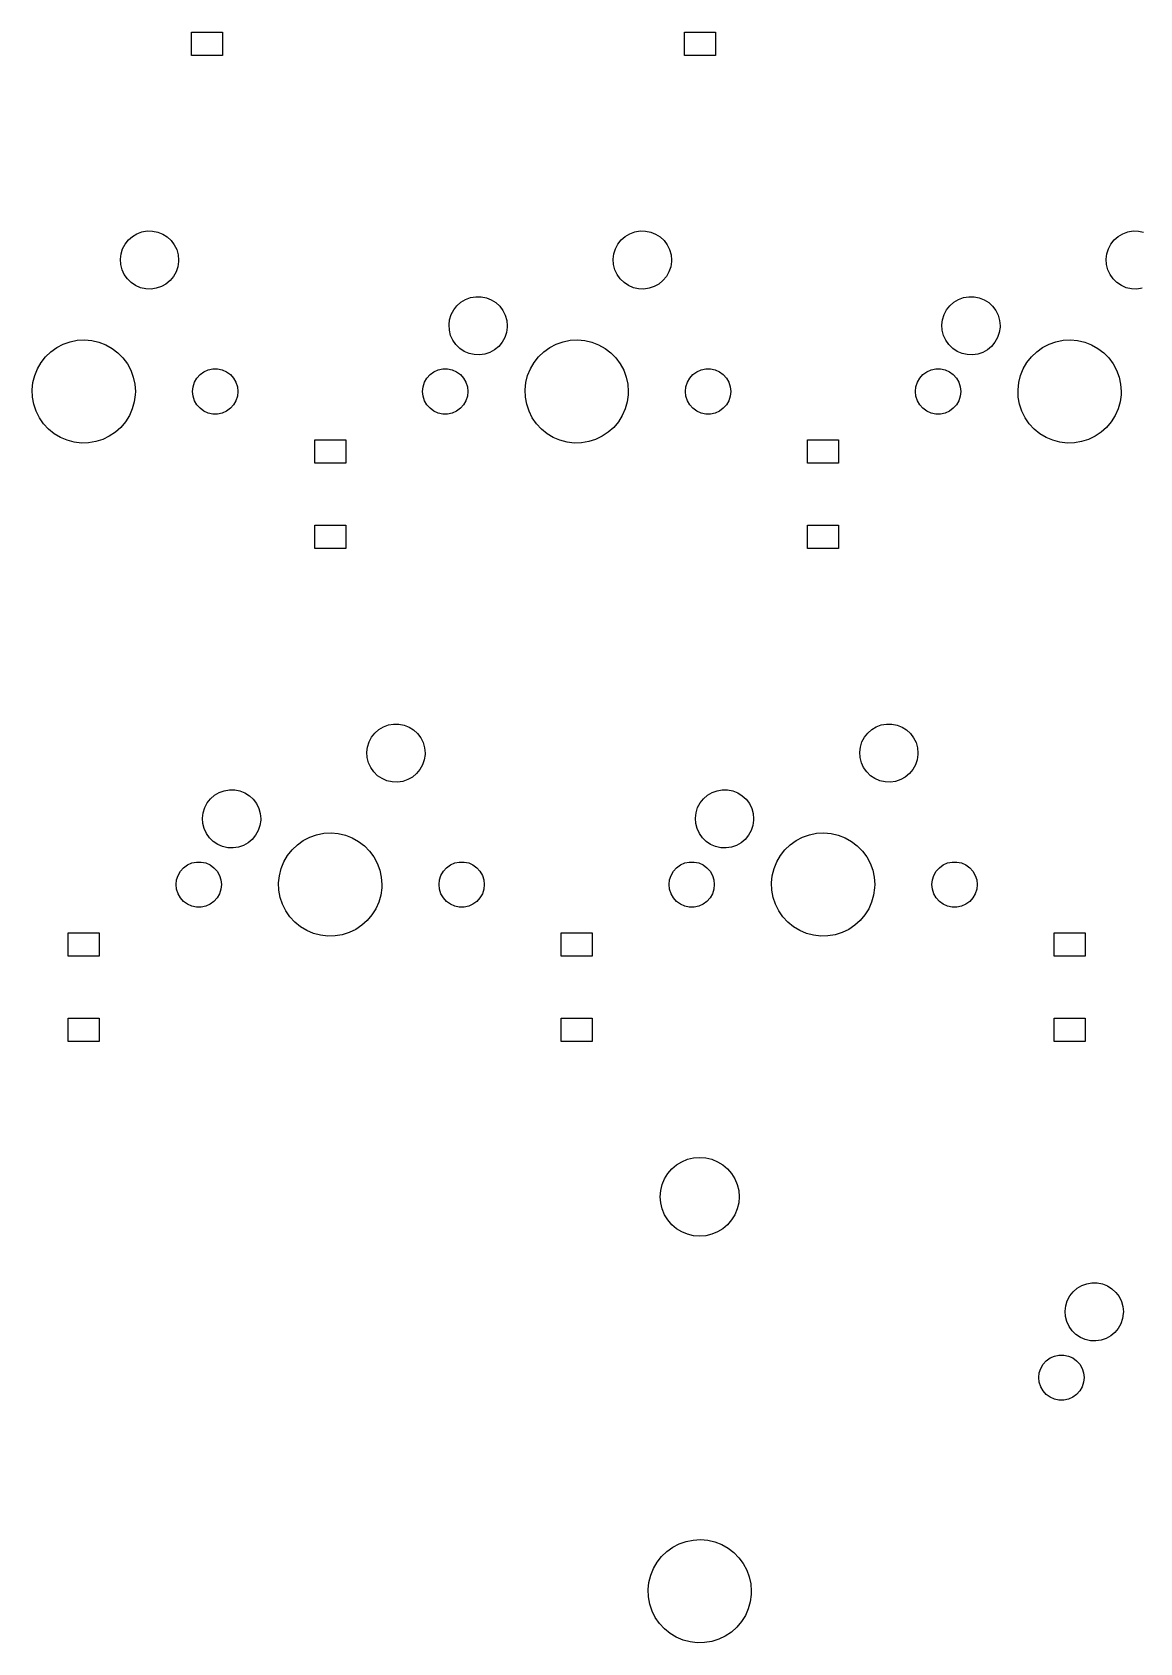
# Model space of a CAD drawing. Extents: x 30 to 427, y -149 to -23.
# Drawn here: x 181.4 to 224.2, y -148.4 to -86.1 of the extents above; entities that cross this region are included whole.
import ezdxf

# ---------------------------------------------------------------- set-up
doc = ezdxf.new("R2010")
doc.units = 0
doc.layers.add('BLACK', color=7, linetype='CONTINUOUS')

msp = doc.modelspace()

# ---------------------------------------------------------------- linework, layer by layer
at = {"layer": 'BLACK', "linetype": 'CONTINUOUS'}
for p, q in [((187.519, -87.0312), (187.519, -86.1312)), ((187.519, -86.1312), (188.719, -86.1312)), ((188.719, -86.1312), (188.719, -87.0312)), ((206.569, -87.0312), (206.569, -86.1312)), ((206.569, -86.1312), (207.769, -86.1312)), ((207.769, -86.1312), (207.769, -87.0312)), ((188.719, -87.0312), (187.519, -87.0312)), ((207.769, -87.0312), (206.569, -87.0312)), ((185.235, -94.0224), (185.412, -93.9171)), ((185.412, -93.9171), (185.605, -93.8458)), ((185.605, -93.8458), (185.808, -93.811)), ((185.808, -93.811), (186.014, -93.8137)), ((186.014, -93.8137), (186.216, -93.8538)), ((186.216, -93.8538), (186.407, -93.9301)), ((186.407, -93.9301), (186.581, -94.04)), ((204.285, -94.0224), (204.462, -93.9171)), ((204.462, -93.9171), (204.655, -93.8458)), ((204.655, -93.8458), (204.858, -93.811)), ((204.858, -93.811), (205.064, -93.8137)), ((205.064, -93.8137), (205.266, -93.8538)), ((205.266, -93.8538), (205.457, -93.9301)), ((205.457, -93.9301), (205.631, -94.04)), ((223.335, -94.0224), (223.512, -93.9171)), ((223.512, -93.9171), (223.705, -93.8458)), ((223.705, -93.8458), (223.908, -93.811)), ((223.908, -93.811), (224.114, -93.8137)), ((224.114, -93.8137), (224.316, -93.8538)), ((184.796, -94.6986), (184.857, -94.502)), ((184.857, -94.502), (184.953, -94.3198)), ((184.953, -94.3198), (185.08, -94.1581)), ((185.08, -94.1581), (185.235, -94.0224)), ((186.581, -94.04), (186.732, -94.1797)), ((186.732, -94.1797), (186.855, -94.3447)), ((186.855, -94.3447), (186.947, -94.5293)), ((186.947, -94.5293), (187.002, -94.7275)), ((203.846, -94.6986), (203.907, -94.502)), ((203.907, -94.502), (204.003, -94.3198)), ((204.003, -94.3198), (204.13, -94.1581)), ((204.13, -94.1581), (204.285, -94.0224)), ((205.631, -94.04), (205.782, -94.1797)), ((205.782, -94.1797), (205.905, -94.3447)), ((205.905, -94.3447), (205.997, -94.5293)), ((205.997, -94.5293), (206.052, -94.7275)), ((222.896, -94.6986), (222.957, -94.502)), ((222.957, -94.502), (223.053, -94.3198)), ((223.053, -94.3198), (223.18, -94.1581)), ((223.18, -94.1581), (223.335, -94.0224)), ((184.772, -94.9031), (184.796, -94.6986)), ((184.785, -95.1085), (184.772, -94.9031)), ((184.836, -95.308), (184.785, -95.1085)), ((186.99, -95.1951), (186.924, -95.3901)), ((187.02, -94.9914), (186.99, -95.1951)), ((187.002, -94.7275), (187.021, -94.9325)), ((187.021, -94.9325), (187.02, -94.9914)), ((203.822, -94.9031), (203.846, -94.6986)), ((203.835, -95.1085), (203.822, -94.9031)), ((203.886, -95.308), (203.835, -95.1085)), ((206.04, -95.1951), (205.974, -95.3901)), ((206.07, -94.9914), (206.04, -95.1951)), ((206.052, -94.7275), (206.071, -94.9325)), ((206.071, -94.9325), (206.07, -94.9914)), ((222.872, -94.9031), (222.896, -94.6986)), ((222.885, -95.1085), (222.872, -94.9031)), ((222.936, -95.308), (222.885, -95.1085)), ((184.922, -95.495), (184.836, -95.308)), ((185.041, -95.6631), (184.922, -95.495)), ((185.188, -95.8068), (185.041, -95.6631)), ((185.359, -95.9212), (185.188, -95.8068)), ((186.692, -95.728), (186.533, -95.8596)), ((186.823, -95.5697), (186.692, -95.728)), ((186.924, -95.3901), (186.823, -95.5697)), ((203.972, -95.495), (203.886, -95.308)), ((204.091, -95.6631), (203.972, -95.495)), ((204.238, -95.8068), (204.091, -95.6631)), ((204.409, -95.9212), (204.238, -95.8068)), ((205.742, -95.728), (205.583, -95.8596)), ((205.873, -95.5697), (205.742, -95.728)), ((205.974, -95.3901), (205.873, -95.5697)), ((223.022, -95.495), (222.936, -95.308)), ((223.141, -95.6631), (223.022, -95.495)), ((223.288, -95.8068), (223.141, -95.6631)), ((223.459, -95.9212), (223.288, -95.8068)), ((185.549, -96.0024), (185.359, -95.9212)), ((185.749, -96.0479), (185.549, -96.0024)), ((185.955, -96.056), (185.749, -96.0479)), ((186.159, -96.0264), (185.955, -96.056)), ((186.354, -95.9602), (186.159, -96.0264)), ((186.533, -95.8596), (186.354, -95.9602)), ((198.112, -96.4571), (198.305, -96.3858)), ((198.305, -96.3858), (198.508, -96.351)), ((198.508, -96.351), (198.714, -96.3537)), ((198.714, -96.3537), (198.916, -96.3938)), ((198.916, -96.3938), (199.107, -96.4701)), ((204.599, -96.0024), (204.409, -95.9212)), ((204.799, -96.0479), (204.599, -96.0024)), ((205.005, -96.056), (204.799, -96.0479)), ((205.209, -96.0264), (205.005, -96.056)), ((205.404, -95.9602), (205.209, -96.0264)), ((205.583, -95.8596), (205.404, -95.9602)), ((217.162, -96.4571), (217.355, -96.3858)), ((217.355, -96.3858), (217.558, -96.351)), ((217.558, -96.351), (217.764, -96.3537)), ((217.764, -96.3537), (217.966, -96.3938)), ((217.966, -96.3938), (218.157, -96.4701)), ((223.649, -96.0024), (223.459, -95.9212)), ((223.849, -96.0479), (223.649, -96.0024)), ((224.055, -96.056), (223.849, -96.0479)), ((224.259, -96.0264), (224.055, -96.056)), ((197.496, -97.2386), (197.557, -97.042)), ((197.557, -97.042), (197.653, -96.8598)), ((197.653, -96.8598), (197.78, -96.6981)), ((197.78, -96.6981), (197.935, -96.5624)), ((197.935, -96.5624), (198.112, -96.4571)), ((199.107, -96.4701), (199.281, -96.58)), ((199.281, -96.58), (199.432, -96.7197)), ((199.432, -96.7197), (199.555, -96.8847)), ((199.555, -96.8847), (199.647, -97.0693)), ((199.647, -97.0693), (199.702, -97.2675)), ((216.546, -97.2386), (216.607, -97.042)), ((216.607, -97.042), (216.703, -96.8598)), ((216.703, -96.8598), (216.83, -96.6981)), ((216.83, -96.6981), (216.985, -96.5624)), ((216.985, -96.5624), (217.162, -96.4571)), ((218.157, -96.4701), (218.331, -96.58)), ((218.331, -96.58), (218.482, -96.7197)), ((218.482, -96.7197), (218.605, -96.8847)), ((218.605, -96.8847), (218.697, -97.0693)), ((218.697, -97.0693), (218.752, -97.2675)), ((197.472, -97.4431), (197.496, -97.2386)), ((197.485, -97.6485), (197.472, -97.4431)), ((197.536, -97.848), (197.485, -97.6485)), ((199.72, -97.5314), (199.69, -97.7351)), ((199.702, -97.2675), (199.721, -97.4725)), ((199.721, -97.4725), (199.72, -97.5314)), ((216.522, -97.4431), (216.546, -97.2386)), ((216.535, -97.6485), (216.522, -97.4431)), ((216.586, -97.848), (216.535, -97.6485)), ((218.77, -97.5314), (218.74, -97.7351)), ((218.752, -97.2675), (218.771, -97.4725)), ((218.771, -97.4725), (218.77, -97.5314)), ((182.085, -98.4762), (182.314, -98.3124)), ((182.314, -98.3124), (182.564, -98.1826)), ((182.564, -98.1826), (182.83, -98.0893)), ((182.83, -98.0893), (183.106, -98.0343)), ((183.106, -98.0343), (183.388, -98.0188)), ((183.388, -98.0188), (183.668, -98.0431)), ((183.668, -98.0431), (183.943, -98.1067)), ((183.943, -98.1067), (184.205, -98.2084)), ((184.205, -98.2084), (184.451, -98.346)), ((197.622, -98.035), (197.536, -97.848)), ((197.741, -98.2031), (197.622, -98.035)), ((197.888, -98.3468), (197.741, -98.2031)), ((199.392, -98.268), (199.233, -98.3996)), ((199.523, -98.1097), (199.392, -98.268)), ((199.624, -97.9301), (199.523, -98.1097)), ((199.69, -97.7351), (199.624, -97.9301)), ((201.135, -98.4762), (201.364, -98.3124)), ((201.364, -98.3124), (201.614, -98.1826)), ((201.614, -98.1826), (201.88, -98.0893)), ((201.88, -98.0893), (202.156, -98.0343)), ((202.156, -98.0343), (202.438, -98.0188)), ((202.438, -98.0188), (202.718, -98.0431)), ((202.718, -98.0431), (202.993, -98.1067)), ((202.993, -98.1067), (203.255, -98.2084)), ((203.255, -98.2084), (203.501, -98.346)), ((216.672, -98.035), (216.586, -97.848)), ((216.791, -98.2031), (216.672, -98.035)), ((216.938, -98.3468), (216.791, -98.2031)), ((218.442, -98.268), (218.283, -98.3996)), ((218.573, -98.1097), (218.442, -98.268)), ((218.674, -97.9301), (218.573, -98.1097)), ((218.74, -97.7351), (218.674, -97.9301)), ((220.185, -98.4762), (220.414, -98.3124)), ((220.414, -98.3124), (220.664, -98.1826)), ((220.664, -98.1826), (220.93, -98.0893)), ((220.93, -98.0893), (221.206, -98.0343)), ((221.206, -98.0343), (221.488, -98.0188)), ((221.488, -98.0188), (221.768, -98.0431)), ((221.768, -98.0431), (222.043, -98.1067)), ((222.043, -98.1067), (222.305, -98.2084)), ((222.305, -98.2084), (222.551, -98.346)), ((181.566, -99.1353), (181.707, -98.8918)), ((181.707, -98.8918), (181.881, -98.6706)), ((181.881, -98.6706), (182.085, -98.4762)), ((184.451, -98.346), (184.675, -98.5169)), ((184.675, -98.5169), (184.872, -98.7176)), ((184.872, -98.7176), (185.04, -98.9441)), ((198.059, -98.4612), (197.888, -98.3468)), ((198.249, -98.5424), (198.059, -98.4612)), ((198.449, -98.5879), (198.249, -98.5424)), ((198.655, -98.596), (198.449, -98.5879)), ((198.859, -98.5664), (198.655, -98.596)), ((199.054, -98.5002), (198.859, -98.5664)), ((199.233, -98.3996), (199.054, -98.5002)), ((200.616, -99.1353), (200.757, -98.8918)), ((200.757, -98.8918), (200.931, -98.6706)), ((200.931, -98.6706), (201.135, -98.4762)), ((203.501, -98.346), (203.725, -98.5169)), ((203.725, -98.5169), (203.922, -98.7176)), ((203.922, -98.7176), (204.09, -98.9441)), ((217.109, -98.4612), (216.938, -98.3468)), ((217.299, -98.5424), (217.109, -98.4612)), ((217.499, -98.5879), (217.299, -98.5424)), ((217.705, -98.596), (217.499, -98.5879)), ((217.909, -98.5664), (217.705, -98.596)), ((218.104, -98.5002), (217.909, -98.5664)), ((218.283, -98.3996), (218.104, -98.5002)), ((219.666, -99.1353), (219.807, -98.8918)), ((219.807, -98.8918), (219.981, -98.6706)), ((219.981, -98.6706), (220.185, -98.4762)), ((222.551, -98.346), (222.775, -98.5169)), ((222.775, -98.5169), (222.972, -98.7176)), ((222.972, -98.7176), (223.14, -98.9441)), ((181.392, -99.6697), (181.46, -99.3964)), ((181.46, -99.3964), (181.566, -99.1353)), ((185.04, -98.9441), (185.173, -99.192)), ((185.173, -99.192), (185.271, -99.4562)), ((185.271, -99.4562), (185.33, -99.7316)), ((187.637, -99.6566), (187.728, -99.4982)), ((187.728, -99.4982), (187.851, -99.3622)), ((187.851, -99.3622), (187.999, -99.2547)), ((187.999, -99.2547), (188.166, -99.1803)), ((188.166, -99.1803), (188.345, -99.1423)), ((188.345, -99.1423), (188.528, -99.1423)), ((188.528, -99.1423), (188.707, -99.1803)), ((188.707, -99.1803), (188.874, -99.2547)), ((188.874, -99.2547), (189.022, -99.3622)), ((189.022, -99.3622), (189.144, -99.4982)), ((189.144, -99.4982), (189.236, -99.6566)), ((196.527, -99.6566), (196.618, -99.4982)), ((196.618, -99.4982), (196.741, -99.3622)), ((196.741, -99.3622), (196.889, -99.2547)), ((196.889, -99.2547), (197.056, -99.1803)), ((197.056, -99.1803), (197.235, -99.1423)), ((197.235, -99.1423), (197.418, -99.1423)), ((197.418, -99.1423), (197.597, -99.1803)), ((197.597, -99.1803), (197.764, -99.2547)), ((197.764, -99.2547), (197.912, -99.3622)), ((197.912, -99.3622), (198.034, -99.4982)), ((198.034, -99.4982), (198.126, -99.6566)), ((200.442, -99.6697), (200.51, -99.3964)), ((200.51, -99.3964), (200.616, -99.1353)), ((204.09, -98.9441), (204.223, -99.192)), ((204.223, -99.192), (204.321, -99.4562)), ((204.321, -99.4562), (204.38, -99.7316)), ((206.687, -99.6566), (206.778, -99.4982)), ((206.778, -99.4982), (206.901, -99.3622)), ((206.901, -99.3622), (207.049, -99.2547)), ((207.049, -99.2547), (207.216, -99.1803)), ((207.216, -99.1803), (207.395, -99.1423)), ((207.395, -99.1423), (207.578, -99.1423)), ((207.578, -99.1423), (207.757, -99.1803)), ((207.757, -99.1803), (207.924, -99.2547)), ((207.924, -99.2547), (208.072, -99.3622)), ((208.072, -99.3622), (208.194, -99.4982)), ((208.194, -99.4982), (208.286, -99.6566)), ((215.577, -99.6566), (215.668, -99.4982)), ((215.668, -99.4982), (215.791, -99.3622)), ((215.791, -99.3622), (215.939, -99.2547)), ((215.939, -99.2547), (216.106, -99.1803)), ((216.106, -99.1803), (216.285, -99.1423)), ((216.285, -99.1423), (216.468, -99.1423)), ((216.468, -99.1423), (216.647, -99.1803)), ((216.647, -99.1803), (216.814, -99.2547)), ((216.814, -99.2547), (216.962, -99.3622)), ((216.962, -99.3622), (217.084, -99.4982)), ((217.084, -99.4982), (217.176, -99.6566)), ((219.492, -99.6697), (219.56, -99.3964)), ((219.56, -99.3964), (219.666, -99.1353)), ((223.14, -98.9441), (223.273, -99.192)), ((223.273, -99.192), (223.371, -99.4562)), ((223.371, -99.4562), (223.43, -99.7316)), ((181.363, -99.9499), (181.392, -99.6697)), ((181.374, -100.231), (181.363, -99.9499)), ((185.346, -100.138), (185.309, -100.417)), ((185.33, -99.7316), (185.35, -100.012)), ((185.35, -100.012), (185.346, -100.138)), ((187.561, -100.012), (187.58, -99.8306)), ((187.58, -100.194), (187.561, -100.012)), ((187.58, -99.8306), (187.637, -99.6566)), ((189.236, -99.6566), (189.292, -99.8306)), ((189.292, -99.8306), (189.311, -100.012)), ((189.311, -100.012), (189.292, -100.194)), ((196.451, -100.012), (196.47, -99.8306)), ((196.47, -100.194), (196.451, -100.012)), ((196.47, -99.8306), (196.527, -99.6566)), ((198.126, -99.6566), (198.182, -99.8306)), ((198.182, -99.8306), (198.201, -100.012)), ((198.201, -100.012), (198.182, -100.194)), ((200.413, -99.9499), (200.442, -99.6697)), ((200.424, -100.231), (200.413, -99.9499)), ((204.396, -100.138), (204.359, -100.417)), ((204.38, -99.7316), (204.4, -100.012)), ((204.4, -100.012), (204.396, -100.138)), ((206.611, -100.012), (206.63, -99.8306)), ((206.63, -100.194), (206.611, -100.012)), ((206.63, -99.8306), (206.687, -99.6566)), ((208.286, -99.6566), (208.342, -99.8306)), ((208.342, -99.8306), (208.361, -100.012)), ((208.361, -100.012), (208.342, -100.194)), ((215.501, -100.012), (215.52, -99.8306)), ((215.52, -100.194), (215.501, -100.012)), ((215.52, -99.8306), (215.577, -99.6566)), ((217.176, -99.6566), (217.232, -99.8306)), ((217.232, -99.8306), (217.251, -100.012)), ((217.251, -100.012), (217.232, -100.194)), ((219.463, -99.9499), (219.492, -99.6697)), ((219.474, -100.231), (219.463, -99.9499)), ((223.446, -100.138), (223.409, -100.417)), ((223.43, -99.7316), (223.45, -100.012)), ((223.45, -100.012), (223.446, -100.138)), ((181.425, -100.508), (181.374, -100.231)), ((181.514, -100.776), (181.425, -100.508)), ((181.64, -101.027), (181.514, -100.776)), ((185.232, -100.688), (185.118, -100.946)), ((185.309, -100.417), (185.232, -100.688)), ((187.637, -100.368), (187.58, -100.194)), ((187.728, -100.527), (187.637, -100.368)), ((187.851, -100.663), (187.728, -100.527)), ((187.999, -100.77), (187.851, -100.663)), ((188.166, -100.845), (187.999, -100.77)), ((188.874, -100.77), (188.707, -100.845)), ((189.022, -100.663), (188.874, -100.77)), ((189.144, -100.527), (189.022, -100.663)), ((189.236, -100.368), (189.144, -100.527)), ((189.292, -100.194), (189.236, -100.368)), ((196.527, -100.368), (196.47, -100.194)), ((196.618, -100.527), (196.527, -100.368)), ((196.741, -100.663), (196.618, -100.527)), ((196.889, -100.77), (196.741, -100.663)), ((197.056, -100.845), (196.889, -100.77)), ((197.764, -100.77), (197.597, -100.845)), ((197.912, -100.663), (197.764, -100.77)), ((198.034, -100.527), (197.912, -100.663)), ((198.126, -100.368), (198.034, -100.527)), ((198.182, -100.194), (198.126, -100.368)), ((200.475, -100.508), (200.424, -100.231)), ((200.564, -100.776), (200.475, -100.508)), ((200.69, -101.027), (200.564, -100.776)), ((204.282, -100.688), (204.168, -100.946)), ((204.359, -100.417), (204.282, -100.688)), ((206.687, -100.368), (206.63, -100.194)), ((206.778, -100.527), (206.687, -100.368)), ((206.901, -100.663), (206.778, -100.527)), ((207.049, -100.77), (206.901, -100.663)), ((207.216, -100.845), (207.049, -100.77)), ((207.924, -100.77), (207.757, -100.845)), ((208.072, -100.663), (207.924, -100.77)), ((208.194, -100.527), (208.072, -100.663)), ((208.286, -100.368), (208.194, -100.527)), ((208.342, -100.194), (208.286, -100.368)), ((215.577, -100.368), (215.52, -100.194)), ((215.668, -100.527), (215.577, -100.368)), ((215.791, -100.663), (215.668, -100.527)), ((215.939, -100.77), (215.791, -100.663)), ((216.106, -100.845), (215.939, -100.77)), ((216.814, -100.77), (216.647, -100.845)), ((216.962, -100.663), (216.814, -100.77)), ((217.084, -100.527), (216.962, -100.663)), ((217.176, -100.368), (217.084, -100.527)), ((217.232, -100.194), (217.176, -100.368)), ((219.525, -100.508), (219.474, -100.231)), ((219.614, -100.776), (219.525, -100.508)), ((219.74, -101.027), (219.614, -100.776)), ((223.332, -100.688), (223.218, -100.946)), ((223.409, -100.417), (223.332, -100.688)), ((181.8, -101.259), (181.64, -101.027)), ((181.991, -101.466), (181.8, -101.259)), ((184.788, -101.4), (184.578, -101.588)), ((184.969, -101.184), (184.788, -101.4)), ((185.118, -100.946), (184.969, -101.184)), ((188.345, -100.883), (188.166, -100.845)), ((188.528, -100.883), (188.345, -100.883)), ((188.707, -100.845), (188.528, -100.883)), ((197.235, -100.883), (197.056, -100.845)), ((197.418, -100.883), (197.235, -100.883)), ((197.597, -100.845), (197.418, -100.883)), ((200.85, -101.259), (200.69, -101.027)), ((201.041, -101.466), (200.85, -101.259)), ((203.838, -101.4), (203.628, -101.588)), ((204.019, -101.184), (203.838, -101.4)), ((204.168, -100.946), (204.019, -101.184)), ((207.395, -100.883), (207.216, -100.845)), ((207.578, -100.883), (207.395, -100.883)), ((207.757, -100.845), (207.578, -100.883)), ((216.285, -100.883), (216.106, -100.845)), ((216.468, -100.883), (216.285, -100.883)), ((216.647, -100.845), (216.468, -100.883)), ((219.9, -101.259), (219.74, -101.027)), ((220.091, -101.466), (219.9, -101.259)), ((222.888, -101.4), (222.678, -101.588)), ((223.069, -101.184), (222.888, -101.4)), ((223.218, -100.946), (223.069, -101.184)), ((182.21, -101.644), (181.991, -101.466)), ((182.451, -101.789), (182.21, -101.644)), ((182.71, -101.899), (182.451, -101.789)), ((182.983, -101.971), (182.71, -101.899)), ((183.262, -102.004), (182.983, -101.971)), ((183.544, -101.998), (183.262, -102.004)), ((183.822, -101.951), (183.544, -101.998)), ((184.09, -101.866), (183.822, -101.951)), ((184.344, -101.744), (184.09, -101.866)), ((184.578, -101.588), (184.344, -101.744)), ((192.281, -102.781), (192.281, -101.881)), ((192.281, -101.881), (193.481, -101.881)), ((193.481, -101.881), (193.481, -102.781)), ((201.26, -101.644), (201.041, -101.466)), ((201.501, -101.789), (201.26, -101.644)), ((201.76, -101.899), (201.501, -101.789)), ((202.033, -101.971), (201.76, -101.899)), ((202.312, -102.004), (202.033, -101.971)), ((202.594, -101.998), (202.312, -102.004)), ((202.872, -101.951), (202.594, -101.998)), ((203.14, -101.866), (202.872, -101.951)), ((203.394, -101.744), (203.14, -101.866)), ((203.628, -101.588), (203.394, -101.744)), ((211.331, -102.781), (211.331, -101.881)), ((211.331, -101.881), (212.531, -101.881)), ((212.531, -101.881), (212.531, -102.781)), ((220.31, -101.644), (220.091, -101.466)), ((220.551, -101.789), (220.31, -101.644)), ((220.81, -101.899), (220.551, -101.789)), ((221.083, -101.971), (220.81, -101.899)), ((221.362, -102.004), (221.083, -101.971)), ((221.644, -101.998), (221.362, -102.004)), ((221.922, -101.951), (221.644, -101.998)), ((222.19, -101.866), (221.922, -101.951)), ((222.444, -101.744), (222.19, -101.866)), ((222.678, -101.588), (222.444, -101.744)), ((193.481, -102.781), (192.281, -102.781)), ((212.531, -102.781), (211.331, -102.781)), ((192.281, -106.081), (192.281, -105.181)), ((192.281, -105.181), (193.481, -105.181)), ((193.481, -105.181), (193.481, -106.081)), ((211.331, -106.081), (211.331, -105.181)), ((211.331, -105.181), (212.531, -105.181)), ((212.531, -105.181), (212.531, -106.081)), ((193.481, -106.081), (192.281, -106.081)), ((212.531, -106.081), (211.331, -106.081)), ((194.478, -113.37), (194.605, -113.208)), ((194.605, -113.208), (194.76, -113.072)), ((194.76, -113.072), (194.937, -112.967)), ((194.937, -112.967), (195.13, -112.896)), ((195.13, -112.896), (195.333, -112.861)), ((195.333, -112.861), (195.539, -112.864)), ((195.539, -112.864), (195.741, -112.904)), ((195.741, -112.904), (195.932, -112.98)), ((195.932, -112.98), (196.106, -113.09)), ((196.106, -113.09), (196.257, -113.23)), ((196.257, -113.23), (196.38, -113.395)), ((213.528, -113.37), (213.655, -113.208)), ((213.655, -113.208), (213.81, -113.072)), ((213.81, -113.072), (213.987, -112.967)), ((213.987, -112.967), (214.18, -112.896)), ((214.18, -112.896), (214.383, -112.861)), ((214.383, -112.861), (214.589, -112.864)), ((214.589, -112.864), (214.791, -112.904)), ((214.791, -112.904), (214.982, -112.98)), ((214.982, -112.98), (215.156, -113.09)), ((215.156, -113.09), (215.307, -113.23)), ((215.307, -113.23), (215.43, -113.395)), ((194.297, -113.953), (194.321, -113.749)), ((194.321, -113.749), (194.382, -113.552)), ((194.382, -113.552), (194.478, -113.37)), ((196.38, -113.395), (196.472, -113.579)), ((196.472, -113.579), (196.527, -113.777)), ((196.527, -113.777), (196.546, -113.983)), ((213.347, -113.953), (213.371, -113.749)), ((213.371, -113.749), (213.432, -113.552)), ((213.432, -113.552), (213.528, -113.37)), ((215.43, -113.395), (215.522, -113.579)), ((215.522, -113.579), (215.577, -113.777)), ((215.577, -113.777), (215.596, -113.983)), ((194.31, -114.158), (194.297, -113.953)), ((194.361, -114.358), (194.31, -114.158)), ((194.447, -114.545), (194.361, -114.358)), ((196.449, -114.44), (196.348, -114.62)), ((196.515, -114.245), (196.449, -114.44)), ((196.545, -114.041), (196.515, -114.245)), ((196.546, -113.983), (196.545, -114.041)), ((213.36, -114.158), (213.347, -113.953)), ((213.411, -114.358), (213.36, -114.158)), ((213.497, -114.545), (213.411, -114.358)), ((215.499, -114.44), (215.398, -114.62)), ((215.565, -114.245), (215.499, -114.44)), ((215.595, -114.041), (215.565, -114.245)), ((215.596, -113.983), (215.595, -114.041)), ((194.566, -114.713), (194.447, -114.545)), ((194.713, -114.857), (194.566, -114.713)), ((194.884, -114.971), (194.713, -114.857)), ((195.074, -115.052), (194.884, -114.971)), ((195.274, -115.098), (195.074, -115.052)), ((195.48, -115.106), (195.274, -115.098)), ((195.684, -115.076), (195.48, -115.106)), ((195.879, -115.01), (195.684, -115.076)), ((196.058, -114.91), (195.879, -115.01)), ((196.217, -114.778), (196.058, -114.91)), ((196.348, -114.62), (196.217, -114.778)), ((213.616, -114.713), (213.497, -114.545)), ((213.763, -114.857), (213.616, -114.713)), ((213.934, -114.971), (213.763, -114.857)), ((214.124, -115.052), (213.934, -114.971)), ((214.324, -115.098), (214.124, -115.052)), ((214.53, -115.106), (214.324, -115.098)), ((214.734, -115.076), (214.53, -115.106)), ((214.929, -115.01), (214.734, -115.076)), ((215.108, -114.91), (214.929, -115.01)), ((215.267, -114.778), (215.108, -114.91)), ((215.398, -114.62), (215.267, -114.778)), ((188.255, -115.748), (188.41, -115.612)), ((188.41, -115.612), (188.587, -115.507)), ((188.587, -115.507), (188.78, -115.436)), ((188.78, -115.436), (188.983, -115.401)), ((188.983, -115.401), (189.189, -115.404)), ((189.189, -115.404), (189.391, -115.444)), ((189.391, -115.444), (189.582, -115.52)), ((189.582, -115.52), (189.756, -115.63)), ((189.756, -115.63), (189.907, -115.77)), ((207.305, -115.748), (207.46, -115.612)), ((207.46, -115.612), (207.637, -115.507)), ((207.637, -115.507), (207.83, -115.436)), ((207.83, -115.436), (208.033, -115.401)), ((208.033, -115.401), (208.239, -115.404)), ((208.239, -115.404), (208.441, -115.444)), ((208.441, -115.444), (208.632, -115.52)), ((208.632, -115.52), (208.806, -115.63)), ((208.806, -115.63), (208.957, -115.77)), ((187.947, -116.493), (187.971, -116.289)), ((187.971, -116.289), (188.032, -116.092)), ((188.032, -116.092), (188.128, -115.91)), ((188.128, -115.91), (188.255, -115.748)), ((189.907, -115.77), (190.03, -115.935)), ((190.03, -115.935), (190.122, -116.119)), ((190.122, -116.119), (190.177, -116.317)), ((190.177, -116.317), (190.196, -116.522)), ((206.997, -116.493), (207.021, -116.289)), ((207.021, -116.289), (207.082, -116.092)), ((207.082, -116.092), (207.178, -115.91)), ((207.178, -115.91), (207.305, -115.748)), ((208.957, -115.77), (209.08, -115.935)), ((209.08, -115.935), (209.172, -116.119)), ((209.172, -116.119), (209.227, -116.317)), ((209.227, -116.317), (209.246, -116.522)), ((187.96, -116.698), (187.947, -116.493)), ((188.011, -116.898), (187.96, -116.698)), ((188.097, -117.085), (188.011, -116.898)), ((190.099, -116.98), (189.998, -117.16)), ((190.165, -116.785), (190.099, -116.98)), ((190.195, -116.581), (190.165, -116.785)), ((190.196, -116.522), (190.195, -116.581)), ((207.01, -116.698), (206.997, -116.493)), ((207.061, -116.898), (207.01, -116.698)), ((207.147, -117.085), (207.061, -116.898)), ((209.149, -116.98), (209.048, -117.16)), ((209.215, -116.785), (209.149, -116.98)), ((209.245, -116.581), (209.215, -116.785)), ((209.246, -116.522), (209.245, -116.581)), ((188.216, -117.253), (188.097, -117.085)), ((188.363, -117.397), (188.216, -117.253)), ((188.534, -117.511), (188.363, -117.397)), ((188.724, -117.592), (188.534, -117.511)), ((188.924, -117.638), (188.724, -117.592)), ((189.529, -117.55), (189.334, -117.616)), ((189.708, -117.45), (189.529, -117.55)), ((189.867, -117.318), (189.708, -117.45)), ((189.998, -117.16), (189.867, -117.318)), ((191.406, -117.721), (191.61, -117.526)), ((191.61, -117.526), (191.839, -117.362)), ((191.839, -117.362), (192.089, -117.233)), ((192.089, -117.233), (192.355, -117.139)), ((192.355, -117.139), (192.631, -117.084)), ((192.631, -117.084), (192.913, -117.069)), ((192.913, -117.069), (193.193, -117.093)), ((193.193, -117.093), (193.468, -117.157)), ((193.468, -117.157), (193.73, -117.258)), ((193.73, -117.258), (193.976, -117.396)), ((193.976, -117.396), (194.2, -117.567)), ((194.2, -117.567), (194.397, -117.768)), ((207.266, -117.253), (207.147, -117.085)), ((207.413, -117.397), (207.266, -117.253)), ((207.584, -117.511), (207.413, -117.397)), ((207.774, -117.592), (207.584, -117.511)), ((207.974, -117.638), (207.774, -117.592)), ((208.579, -117.55), (208.384, -117.616)), ((208.758, -117.45), (208.579, -117.55)), ((208.917, -117.318), (208.758, -117.45)), ((209.048, -117.16), (208.917, -117.318)), ((210.456, -117.721), (210.66, -117.526)), ((210.66, -117.526), (210.889, -117.362)), ((210.889, -117.362), (211.139, -117.233)), ((211.139, -117.233), (211.405, -117.139)), ((211.405, -117.139), (211.681, -117.084)), ((211.681, -117.084), (211.963, -117.069)), ((211.963, -117.069), (212.243, -117.093)), ((212.243, -117.093), (212.518, -117.157)), ((212.518, -117.157), (212.78, -117.258)), ((212.78, -117.258), (213.026, -117.396)), ((213.026, -117.396), (213.25, -117.567)), ((213.25, -117.567), (213.447, -117.768)), ((187.364, -118.305), (187.531, -118.23)), ((187.531, -118.23), (187.71, -118.192)), ((187.71, -118.192), (187.893, -118.192)), ((187.893, -118.192), (188.072, -118.23)), ((188.072, -118.23), (188.239, -118.305)), ((189.13, -117.646), (188.924, -117.638)), ((189.334, -117.616), (189.13, -117.646)), ((190.985, -118.446), (191.091, -118.185)), ((191.091, -118.185), (191.232, -117.942)), ((191.232, -117.942), (191.406, -117.721)), ((194.397, -117.768), (194.565, -117.994)), ((194.565, -117.994), (194.698, -118.242)), ((197.524, -118.305), (197.691, -118.23)), ((197.691, -118.23), (197.87, -118.192)), ((197.87, -118.192), (198.053, -118.192)), ((198.053, -118.192), (198.232, -118.23)), ((198.232, -118.23), (198.399, -118.305)), ((206.414, -118.305), (206.581, -118.23)), ((206.581, -118.23), (206.76, -118.192)), ((206.76, -118.192), (206.943, -118.192)), ((206.943, -118.192), (207.122, -118.23)), ((207.122, -118.23), (207.289, -118.305)), ((208.18, -117.646), (207.974, -117.638)), ((208.384, -117.616), (208.18, -117.646)), ((210.035, -118.446), (210.141, -118.185)), ((210.141, -118.185), (210.282, -117.942)), ((210.282, -117.942), (210.456, -117.721)), ((213.447, -117.768), (213.615, -117.994)), ((213.615, -117.994), (213.748, -118.242)), ((216.574, -118.305), (216.741, -118.23)), ((216.741, -118.23), (216.92, -118.192)), ((216.92, -118.192), (217.103, -118.192)), ((217.103, -118.192), (217.282, -118.23)), ((217.282, -118.23), (217.449, -118.305)), ((186.945, -118.881), (187.002, -118.707)), ((187.002, -118.707), (187.093, -118.548)), ((187.093, -118.548), (187.216, -118.412)), ((187.216, -118.412), (187.364, -118.305)), ((188.239, -118.305), (188.387, -118.412)), ((188.387, -118.412), (188.509, -118.548)), ((188.509, -118.548), (188.601, -118.707)), ((188.601, -118.707), (188.657, -118.881)), ((190.888, -119), (190.917, -118.72)), ((190.917, -118.72), (190.985, -118.446)), ((194.698, -118.242), (194.796, -118.506)), ((194.796, -118.506), (194.855, -118.782)), ((194.855, -118.782), (194.875, -119.062)), ((197.105, -118.881), (197.162, -118.707)), ((197.162, -118.707), (197.253, -118.548)), ((197.253, -118.548), (197.376, -118.412)), ((197.376, -118.412), (197.524, -118.305)), ((198.399, -118.305), (198.547, -118.412)), ((198.547, -118.412), (198.669, -118.548)), ((198.669, -118.548), (198.761, -118.707)), ((198.761, -118.707), (198.817, -118.881)), ((205.995, -118.881), (206.052, -118.707)), ((206.052, -118.707), (206.143, -118.548)), ((206.143, -118.548), (206.266, -118.412)), ((206.266, -118.412), (206.414, -118.305)), ((207.289, -118.305), (207.437, -118.412)), ((207.437, -118.412), (207.559, -118.548)), ((207.559, -118.548), (207.651, -118.707)), ((207.651, -118.707), (207.707, -118.881)), ((209.938, -119), (209.967, -118.72)), ((209.967, -118.72), (210.035, -118.446)), ((213.748, -118.242), (213.846, -118.506)), ((213.846, -118.506), (213.905, -118.782)), ((213.905, -118.782), (213.925, -119.062)), ((216.155, -118.881), (216.212, -118.707)), ((216.212, -118.707), (216.303, -118.548)), ((216.303, -118.548), (216.426, -118.412)), ((216.426, -118.412), (216.574, -118.305)), ((217.449, -118.305), (217.597, -118.412)), ((217.597, -118.412), (217.719, -118.548)), ((217.719, -118.548), (217.811, -118.707)), ((217.811, -118.707), (217.867, -118.881)), ((186.926, -119.062), (186.945, -118.881)), ((186.945, -119.244), (186.926, -119.062)), ((187.002, -119.418), (186.945, -119.244)), ((187.093, -119.577), (187.002, -119.418)), ((188.601, -119.418), (188.509, -119.577)), ((188.657, -119.244), (188.601, -119.418)), ((188.657, -118.881), (188.676, -119.062)), ((188.676, -119.062), (188.657, -119.244)), ((190.899, -119.281), (190.888, -119)), ((190.95, -119.558), (190.899, -119.281)), ((194.834, -119.467), (194.757, -119.738)), ((194.871, -119.188), (194.834, -119.467)), ((194.875, -119.062), (194.871, -119.188)), ((197.086, -119.062), (197.105, -118.881)), ((197.105, -119.244), (197.086, -119.062)), ((197.162, -119.418), (197.105, -119.244)), ((197.253, -119.577), (197.162, -119.418)), ((198.761, -119.418), (198.669, -119.577)), ((198.817, -119.244), (198.761, -119.418)), ((198.817, -118.881), (198.836, -119.062)), ((198.836, -119.062), (198.817, -119.244)), ((205.976, -119.062), (205.995, -118.881)), ((205.995, -119.244), (205.976, -119.062)), ((206.052, -119.418), (205.995, -119.244)), ((206.143, -119.577), (206.052, -119.418)), ((207.651, -119.418), (207.559, -119.577)), ((207.707, -119.244), (207.651, -119.418)), ((207.707, -118.881), (207.726, -119.062)), ((207.726, -119.062), (207.707, -119.244)), ((209.949, -119.281), (209.938, -119)), ((210, -119.558), (209.949, -119.281)), ((213.884, -119.467), (213.807, -119.738)), ((213.921, -119.188), (213.884, -119.467)), ((213.925, -119.062), (213.921, -119.188)), ((216.136, -119.062), (216.155, -118.881)), ((216.155, -119.244), (216.136, -119.062)), ((216.212, -119.418), (216.155, -119.244)), ((216.303, -119.577), (216.212, -119.418)), ((217.811, -119.418), (217.719, -119.577)), ((217.867, -119.244), (217.811, -119.418)), ((217.867, -118.881), (217.886, -119.062)), ((217.886, -119.062), (217.867, -119.244)), ((187.216, -119.713), (187.093, -119.577)), ((187.364, -119.82), (187.216, -119.713)), ((187.531, -119.895), (187.364, -119.82)), ((187.71, -119.933), (187.531, -119.895)), ((187.893, -119.933), (187.71, -119.933)), ((188.072, -119.895), (187.893, -119.933)), ((188.239, -119.82), (188.072, -119.895)), ((188.387, -119.713), (188.239, -119.82)), ((188.509, -119.577), (188.387, -119.713)), ((191.039, -119.826), (190.95, -119.558)), ((191.165, -120.077), (191.039, -119.826)), ((191.325, -120.309), (191.165, -120.077)), ((194.643, -119.996), (194.494, -120.234)), ((194.757, -119.738), (194.643, -119.996)), ((197.376, -119.713), (197.253, -119.577)), ((197.524, -119.82), (197.376, -119.713)), ((197.691, -119.895), (197.524, -119.82)), ((197.87, -119.933), (197.691, -119.895)), ((198.053, -119.933), (197.87, -119.933)), ((198.232, -119.895), (198.053, -119.933)), ((198.399, -119.82), (198.232, -119.895)), ((198.547, -119.713), (198.399, -119.82)), ((198.669, -119.577), (198.547, -119.713)), ((206.266, -119.713), (206.143, -119.577)), ((206.414, -119.82), (206.266, -119.713)), ((206.581, -119.895), (206.414, -119.82)), ((206.76, -119.933), (206.581, -119.895)), ((206.943, -119.933), (206.76, -119.933)), ((207.122, -119.895), (206.943, -119.933)), ((207.289, -119.82), (207.122, -119.895)), ((207.437, -119.713), (207.289, -119.82)), ((207.559, -119.577), (207.437, -119.713)), ((210.089, -119.826), (210, -119.558)), ((210.215, -120.077), (210.089, -119.826)), ((210.375, -120.309), (210.215, -120.077)), ((213.693, -119.996), (213.544, -120.234)), ((213.807, -119.738), (213.693, -119.996)), ((216.426, -119.713), (216.303, -119.577)), ((216.574, -119.82), (216.426, -119.713)), ((216.741, -119.895), (216.574, -119.82)), ((216.92, -119.933), (216.741, -119.895)), ((217.103, -119.933), (216.92, -119.933)), ((217.282, -119.895), (217.103, -119.933)), ((217.449, -119.82), (217.282, -119.895)), ((217.597, -119.713), (217.449, -119.82)), ((217.719, -119.577), (217.597, -119.713)), ((191.516, -120.516), (191.325, -120.309)), ((191.735, -120.694), (191.516, -120.516)), ((191.976, -120.839), (191.735, -120.694)), ((194.103, -120.638), (193.869, -120.794)), ((194.313, -120.45), (194.103, -120.638)), ((194.494, -120.234), (194.313, -120.45)), ((210.566, -120.516), (210.375, -120.309)), ((210.785, -120.694), (210.566, -120.516)), ((211.026, -120.839), (210.785, -120.694)), ((213.153, -120.638), (212.919, -120.794)), ((213.363, -120.45), (213.153, -120.638)), ((213.544, -120.234), (213.363, -120.45)), ((182.756, -121.831), (182.756, -120.931)), ((182.756, -120.931), (183.956, -120.931)), ((183.956, -120.931), (183.956, -121.831)), ((192.235, -120.949), (191.976, -120.839)), ((192.508, -121.021), (192.235, -120.949)), ((192.787, -121.054), (192.508, -121.021)), ((193.069, -121.048), (192.787, -121.054)), ((193.347, -121.001), (193.069, -121.048)), ((193.615, -120.916), (193.347, -121.001)), ((193.869, -120.794), (193.615, -120.916)), ((201.806, -121.831), (201.806, -120.931)), ((201.806, -120.931), (203.006, -120.931)), ((203.006, -120.931), (203.006, -121.831)), ((211.285, -120.949), (211.026, -120.839)), ((211.558, -121.021), (211.285, -120.949)), ((211.837, -121.054), (211.558, -121.021)), ((212.119, -121.048), (211.837, -121.054)), ((212.397, -121.001), (212.119, -121.048)), ((212.665, -120.916), (212.397, -121.001)), ((212.919, -120.794), (212.665, -120.916)), ((220.856, -121.831), (220.856, -120.931)), ((220.856, -120.931), (222.056, -120.931)), ((222.056, -120.931), (222.056, -121.831)), ((183.956, -121.831), (182.756, -121.831)), ((203.006, -121.831), (201.806, -121.831)), ((222.056, -121.831), (220.856, -121.831)), ((182.756, -125.131), (182.756, -124.231)), ((182.756, -124.231), (183.956, -124.231)), ((183.956, -124.231), (183.956, -125.131)), ((201.806, -125.131), (201.806, -124.231)), ((201.806, -124.231), (203.006, -124.231)), ((203.006, -124.231), (203.006, -125.131)), ((220.856, -125.131), (220.856, -124.231)), ((220.856, -124.231), (222.056, -124.231)), ((222.056, -124.231), (222.056, -125.131)), ((183.956, -125.131), (182.756, -125.131)), ((203.006, -125.131), (201.806, -125.131)), ((222.056, -125.131), (220.856, -125.131)), ((205.929, -130.232), (206.085, -130.05)), ((206.085, -130.05), (206.267, -129.895)), ((206.267, -129.895), (206.471, -129.77)), ((206.471, -129.77), (206.691, -129.678)), ((206.691, -129.678), (206.924, -129.622)), ((206.924, -129.622), (207.162, -129.603)), ((207.162, -129.603), (207.401, -129.622)), ((207.401, -129.622), (207.633, -129.678)), ((207.633, -129.678), (207.854, -129.77)), ((207.854, -129.77), (208.058, -129.895)), ((208.058, -129.895), (208.24, -130.05)), ((208.24, -130.05), (208.395, -130.232)), ((205.657, -130.889), (205.713, -130.657)), ((205.713, -130.657), (205.805, -130.436)), ((205.805, -130.436), (205.929, -130.232)), ((208.395, -130.232), (208.52, -130.436)), ((208.52, -130.436), (208.612, -130.657)), ((208.612, -130.657), (208.668, -130.889)), ((205.638, -131.127), (205.657, -130.889)), ((205.657, -131.366), (205.638, -131.127)), ((208.668, -130.889), (208.686, -131.127)), ((208.686, -131.127), (208.668, -131.366)), ((205.713, -131.598), (205.657, -131.366)), ((205.805, -131.819), (205.713, -131.598)), ((205.929, -132.023), (205.805, -131.819)), ((208.52, -131.819), (208.395, -132.023)), ((208.612, -131.598), (208.52, -131.819)), ((208.668, -131.366), (208.612, -131.598)), ((206.085, -132.205), (205.929, -132.023)), ((206.267, -132.36), (206.085, -132.205)), ((206.471, -132.485), (206.267, -132.36)), ((206.691, -132.577), (206.471, -132.485)), ((207.854, -132.485), (207.633, -132.577)), ((208.058, -132.36), (207.854, -132.485)), ((208.24, -132.205), (208.058, -132.36)), ((208.395, -132.023), (208.24, -132.205)), ((206.924, -132.633), (206.691, -132.577)), ((207.162, -132.651), (206.924, -132.633)), ((207.401, -132.633), (207.162, -132.651)), ((207.633, -132.577), (207.401, -132.633)), ((221.369, -135.142), (221.465, -134.96)), ((221.465, -134.96), (221.593, -134.798)), ((221.593, -134.798), (221.747, -134.662)), ((221.747, -134.662), (221.924, -134.557)), ((221.924, -134.557), (222.118, -134.486)), ((222.118, -134.486), (222.32, -134.451)), ((222.32, -134.451), (222.526, -134.454)), ((222.526, -134.454), (222.728, -134.494)), ((222.728, -134.494), (222.919, -134.57)), ((222.919, -134.57), (223.094, -134.68)), ((223.094, -134.68), (223.245, -134.82)), ((223.245, -134.82), (223.368, -134.985)), ((223.368, -134.985), (223.459, -135.169)), ((221.284, -135.543), (221.308, -135.339)), ((221.298, -135.748), (221.284, -135.543)), ((221.308, -135.339), (221.369, -135.142)), ((223.459, -135.169), (223.515, -135.367)), ((223.532, -135.631), (223.503, -135.835)), ((223.515, -135.367), (223.534, -135.572)), ((223.534, -135.572), (223.532, -135.631)), ((221.348, -135.948), (221.298, -135.748)), ((221.434, -136.135), (221.348, -135.948)), ((221.553, -136.303), (221.434, -136.135)), ((223.336, -136.21), (223.204, -136.368)), ((223.436, -136.03), (223.336, -136.21)), ((223.503, -135.835), (223.436, -136.03)), ((221.701, -136.447), (221.553, -136.303)), ((221.872, -136.561), (221.701, -136.447)), ((222.061, -136.642), (221.872, -136.561)), ((222.262, -136.688), (222.061, -136.642)), ((222.468, -136.696), (222.262, -136.688)), ((222.671, -136.666), (222.468, -136.696)), ((222.866, -136.6), (222.671, -136.666)), ((223.046, -136.5), (222.866, -136.6)), ((223.204, -136.368), (223.046, -136.5)), ((220.431, -137.598), (220.553, -137.462)), ((220.553, -137.462), (220.701, -137.355)), ((220.701, -137.355), (220.868, -137.28)), ((220.868, -137.28), (221.047, -137.242)), ((221.047, -137.242), (221.23, -137.242)), ((221.23, -137.242), (221.409, -137.28)), ((221.409, -137.28), (221.576, -137.355)), ((221.576, -137.355), (221.724, -137.462)), ((221.724, -137.462), (221.847, -137.598)), ((220.264, -138.112), (220.283, -137.931)), ((220.283, -138.294), (220.264, -138.112)), ((220.283, -137.931), (220.339, -137.757)), ((220.339, -137.757), (220.431, -137.598)), ((221.847, -137.598), (221.938, -137.757)), ((221.938, -137.757), (221.995, -137.931)), ((221.995, -137.931), (222.014, -138.112)), ((222.014, -138.112), (221.995, -138.294)), ((220.339, -138.468), (220.283, -138.294)), ((220.431, -138.627), (220.339, -138.468)), ((220.553, -138.763), (220.431, -138.627)), ((220.701, -138.87), (220.553, -138.763)), ((221.724, -138.763), (221.576, -138.87)), ((221.847, -138.627), (221.724, -138.763)), ((221.938, -138.468), (221.847, -138.627)), ((221.995, -138.294), (221.938, -138.468)), ((220.868, -138.945), (220.701, -138.87)), ((221.047, -138.983), (220.868, -138.945)), ((221.23, -138.983), (221.047, -138.983)), ((221.409, -138.945), (221.23, -138.983)), ((221.576, -138.87), (221.409, -138.945)), ((205.688, -145.026), (205.891, -144.831)), ((205.891, -144.831), (206.121, -144.667)), ((206.121, -144.667), (206.371, -144.538)), ((206.371, -144.538), (206.636, -144.444)), ((206.636, -144.444), (206.912, -144.389)), ((206.912, -144.389), (207.194, -144.374)), ((207.194, -144.374), (207.474, -144.398)), ((207.474, -144.398), (207.749, -144.462)), ((207.749, -144.462), (208.011, -144.563)), ((208.011, -144.563), (208.257, -144.701)), ((208.257, -144.701), (208.481, -144.872)), ((208.481, -144.872), (208.679, -145.073)), ((205.266, -145.751), (205.372, -145.49)), ((205.372, -145.49), (205.513, -145.247)), ((205.513, -145.247), (205.688, -145.026)), ((208.679, -145.073), (208.846, -145.299)), ((208.846, -145.299), (208.98, -145.547)), ((208.98, -145.547), (209.077, -145.811)), ((205.169, -146.305), (205.198, -146.025)), ((205.198, -146.025), (205.266, -145.751)), ((209.077, -145.811), (209.136, -146.087)), ((209.136, -146.087), (209.156, -146.368)), ((205.181, -146.586), (205.169, -146.305)), ((205.231, -146.863), (205.181, -146.586)), ((209.115, -146.772), (209.038, -147.043)), ((209.152, -146.493), (209.115, -146.772)), ((209.156, -146.368), (209.152, -146.493)), ((205.32, -147.131), (205.231, -146.863)), ((205.446, -147.382), (205.32, -147.131)), ((205.606, -147.614), (205.446, -147.382)), ((208.925, -147.301), (208.775, -147.539)), ((209.038, -147.043), (208.925, -147.301)), ((205.797, -147.821), (205.606, -147.614)), ((206.016, -147.999), (205.797, -147.821)), ((206.257, -148.144), (206.016, -147.999)), ((208.15, -148.099), (207.896, -148.221)), ((208.384, -147.943), (208.15, -148.099)), ((208.594, -147.755), (208.384, -147.943)), ((208.775, -147.539), (208.594, -147.755)), ((206.517, -148.254), (206.257, -148.144)), ((206.789, -148.326), (206.517, -148.254)), ((207.068, -148.359), (206.789, -148.326)), ((207.35, -148.353), (207.068, -148.359)), ((207.628, -148.306), (207.35, -148.353)), ((207.896, -148.221), (207.628, -148.306))]:
    msp.add_line(p, q, dxfattribs=at)

doc.saveas('drawing.dxf')
